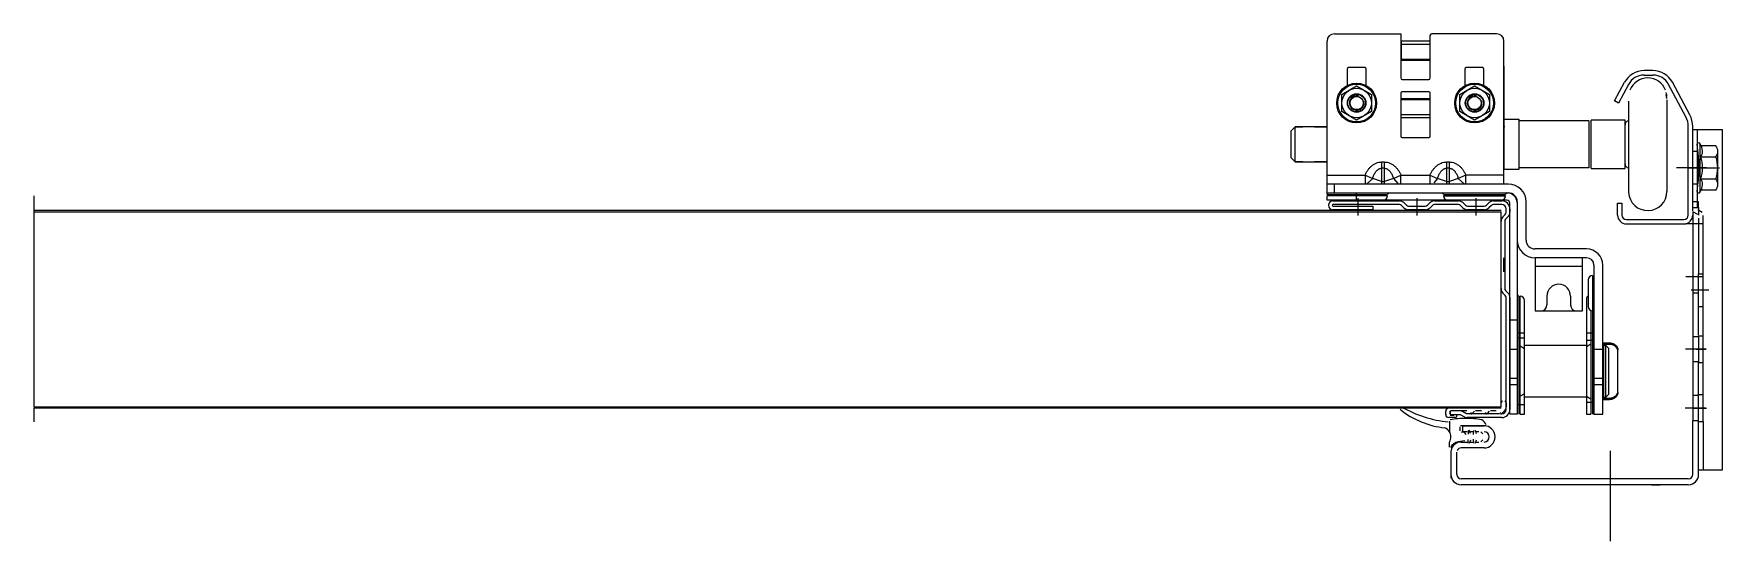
# Model space of a CAD drawing. Header units: metres. Extents: x 3743 to 4316, y -19019 to -18847.
import ezdxf

# ---------------------------------------------------------------- set-up
doc = ezdxf.new("R2010")
doc.units = ezdxf.units.M
doc.layers.add('A-DETL-GENF', color=92, linetype='Continuous', lineweight=18)

# ---------------------------------------------------------------- blocks, each defined once
blk = doc.blocks.new('00 OVH_dockdeur_H_detail - OVH_dockdeur_H_detail-3344927-00_0 Basismaterialen')
at = {"layer": 'A-DETL-GENF'}
for p, q in [((4181.9, -18898), (4181.9, -18849.5)), ((4184.4, -18847), (4206.9, -18847)), ((4206.9, -18847), (4206.9, -18862)), ((4216.9, -18849.5), (4207, -18849.5)), ((4207, -18849.5), (4207, -18856)), ((4207, -18850.49), (4216.9, -18850.49)), ((4216.9, -18862), (4216.9, -18847.5)), ((4239.4, -18847), (4217.4, -18847)), ((4241.9, -18895), (4241.9, -18849.5)), ((4207, -18855.6), (4216.9, -18855.6)), ((4207, -18856), (4216.9, -18856)), ((4188.7, -18859), (4188.7, -18864.58)), ((4194.7, -18858.5), (4189.2, -18858.5)), ((4195.2, -18864.58), (4195.2, -18859)), ((4207.4, -18862.5), (4216.4, -18862.5)), ((4228.6, -18859), (4228.6, -18864.64)), ((4234.6, -18858.5), (4229.1, -18858.5)), ((4235.1, -18864.53), (4235.1, -18859)), ((4241.95, -18884.37), (4241.95, -18858)), ((4292.4, -18859.5), (4289.4, -18859.5)), ((4289.4, -18861), (4292.4, -18861)), ((4186.95, -18867.61), (4191.95, -18864.72)), ((4186.95, -18873.38), (4186.95, -18867.61)), ((4191.95, -18864.72), (4196.95, -18867.61)), ((4196.95, -18867.61), (4196.95, -18873.38)), ((4206.9, -18867.2), (4206.9, -18881.7)), ((4216.4, -18866.7), (4207.4, -18866.7)), ((4216.9, -18881.7), (4216.9, -18867.2)), ((4226.95, -18867.61), (4231.95, -18864.72)), ((4226.95, -18873.38), (4226.95, -18867.61)), ((4231.95, -18864.72), (4236.95, -18867.61)), ((4236.95, -18867.61), (4236.95, -18873.38)), ((4279.42, -18869.8), (4282.77, -18863.48)), ((4284.1, -18864.18), (4280.74, -18870.5)), ((4297.07, -18868.96), (4296.87, -18867.73)), ((4303.57, -18875.21), (4297.69, -18864.18)), ((4304.9, -18874.5), (4299.01, -18863.47)), ((4191.95, -18876.27), (4186.95, -18873.38)), ((4196.95, -18873.38), (4191.95, -18876.27)), ((4207, -18875.5), (4207, -18869)), ((4207, -18869), (4216.9, -18869)), ((4216.9, -18869.4), (4207, -18869.4)), ((4231.95, -18876.27), (4226.95, -18873.38)), ((4236.95, -18873.38), (4231.95, -18876.27)), ((4280.74, -18870.5), (4279.42, -18869.8)), ((4284.15, -18869.91), (4284.15, -18900.81)), ((4297.15, -18869.46), (4297.15, -18900.5)), ((4171.15, -18878.55), (4169.65, -18880.05)), ((4171.15, -18890.45), (4171.15, -18878.55)), ((4171.15, -18878.55), (4173.65, -18878.55)), ((4173.65, -18878.55), (4171.15, -18878.55)), ((4177.65, -18878.55), (4173.65, -18878.55)), ((4177.65, -18878.55), (4181.9, -18878.55)), ((4181.9, -18878.55), (4177.65, -18878.55)), ((4216.9, -18874.5), (4207, -18874.5)), ((4216.9, -18875.5), (4207, -18875.5)), ((4241.95, -18878.37), (4241.9, -18879.18)), ((4241.95, -18876), (4246.95, -18876)), ((4241.95, -18893), (4241.95, -18878.37)), ((4246.95, -18876), (4246.95, -18893)), ((4270.68, -18876.5), (4246.95, -18876.5)), ((4270.68, -18876.5), (4270.68, -18892.5)), ((4282.95, -18876.3), (4271.42, -18876.3)), ((4271.42, -18892.7), (4271.42, -18876.3)), ((4282.95, -18892.7), (4282.95, -18876.3)), ((4304.4, -18908.5), (4304.4, -18878.5)), ((4305.9, -18879.5), (4305.9, -18878.5)), ((4305.9, -18887), (4305.9, -18879.5)), ((4305.9, -18879.5), (4307.4, -18879.5)), ((4307.4, -18879.5), (4307.4, -18884.5)), ((4307.4, -18879.5), (4315.9, -18879.5)), ((4315.9, -18879.5), (4315.9, -18995)), ((4169.65, -18880.05), (4169.65, -18888.95)), ((4207.4, -18882.2), (4216.4, -18882.2)), ((4307.4, -18884.5), (4307.4, -18887)), ((4308.4, -18900.64), (4308.4, -18884.5)), ((4313.73, -18884.99), (4308.77, -18884.99)), ((4169.65, -18888.95), (4171.15, -18890.45)), ((4171.15, -18890.45), (4173.65, -18890.45)), ((4173.65, -18890.45), (4171.15, -18890.45)), ((4173.65, -18890.45), (4177.65, -18890.45)), ((4177.65, -18890.45), (4181.9, -18890.45)), ((4181.9, -18890.45), (4177.65, -18890.45)), ((4201.4, -18890.51), (4200.4, -18890.51)), ((4200.4, -18890.51), (4200.4, -18898)), ((4201.4, -18898), (4201.4, -18890.51)), ((4223.4, -18890.51), (4222.4, -18890.51)), ((4222.4, -18890.51), (4222.4, -18898)), ((4223.4, -18898), (4223.4, -18890.51)), ((4307.4, -18887), (4305.9, -18887)), ((4305.9, -18898), (4305.9, -18887)), ((4307.4, -18887), (4307.4, -18898)), ((4308.56, -18888.75), (4313.73, -18888.75)), ((4314.4, -18898.13), (4314.4, -18886.87)), ((4181.9, -18895), (4194.81, -18895)), ((4194.81, -18895), (4194.81, -18898)), ((4194.81, -18895), (4197.39, -18896.08)), ((4197.39, -18896.08), (4195.3, -18898)), ((4200.4, -18897.12), (4197.39, -18896.08)), ((4201.4, -18892.63), (4200.4, -18892.63)), ((4204.4, -18896.08), (4201.4, -18897.12)), ((4204.4, -18896.08), (4206.98, -18895)), ((4204.4, -18896.08), (4205.9, -18897.76)), ((4206.98, -18898), (4206.98, -18895)), ((4206.98, -18895), (4216.81, -18895)), ((4216.81, -18895), (4216.81, -18898)), ((4216.81, -18895), (4219.39, -18896.08)), ((4219.39, -18896.08), (4218.14, -18897.63)), ((4222.4, -18897.12), (4219.39, -18896.08)), ((4223.4, -18892.63), (4222.4, -18892.63)), ((4226.4, -18896.08), (4223.4, -18897.12)), ((4228.98, -18895), (4226.4, -18896.08)), ((4226.4, -18896.08), (4228.5, -18898)), ((4228.98, -18898), (4228.98, -18895)), ((4241.9, -18895), (4228.98, -18895)), ((4241.9, -18898), (4241.9, -18895)), ((4246.95, -18893), (4241.95, -18893)), ((4270.68, -18892.5), (4246.95, -18892.5)), ((4271.42, -18892.7), (4282.95, -18892.7)), ((4310.54, -18892.5), (4300.37, -18892.5)), ((4304.4, -18892.5), (4306.83, -18892.5)), ((4306.83, -18892.5), (4309.29, -18892.5)), ((4308.56, -18896.25), (4313.73, -18896.25)), ((4309.29, -18892.5), (4314.95, -18892.5)), ((3743.43, -18902), (3743.43, -18907.4)), ((4181.9, -18901.5), (4181.9, -18898)), ((4243.4, -18898), (4181.9, -18898)), ((4181.9, -18901), (4243.4, -18901)), ((4181.9, -18901.5), (4202.4, -18901.5)), ((4181.9, -18903.5), (4181.9, -18902)), ((4202.4, -18902), (4181.9, -18902)), ((4184.4, -18901), (4184.4, -18898)), ((4191.9, -18903.5), (4191.9, -18901)), ((4200.4, -18897.12), (4201.4, -18897.12)), ((4221.4, -18901.5), (4242.4, -18901.5)), ((4221.4, -18902), (4242.4, -18902)), ((4222.4, -18897.12), (4223.4, -18897.12)), ((4305.9, -18904), (4305.9, -18898)), ((4307.4, -18898), (4305.9, -18898)), ((4307.4, -18898), (4307.4, -18900.5)), ((4307.4, -18900.5), (4307.4, -18906.19)), ((4313.73, -18900.01), (4308.77, -18900.01)), ((4240.9, -18907), (3743.43, -18907)), ((3743.43, -18907.4), (3743.43, -18973.6)), ((3743.43, -18907.4), (4240.9, -18907.4)), ((4242.9, -18903.5), (4181.9, -18903.5)), ((4183.9, -18903.7), (4206.46, -18903.7)), ((4206.46, -18904.95), (4183.9, -18904.95)), ((4183.9, -18905.45), (4197.4, -18905.45)), ((4197.4, -18906.7), (4183.9, -18906.7)), ((4192.4, -18902.74), (4192.4, -18908.66)), ((4197.4, -18905.45), (4197.4, -18906.7)), ((4207.97, -18906.04), (4207.17, -18905.24)), ((4208.06, -18904.36), (4208.85, -18905.15)), ((4209.56, -18905.45), (4215.23, -18905.45)), ((4215.23, -18906.7), (4209.56, -18906.7)), ((4212.4, -18902.74), (4212.4, -18908.66)), ((4215.94, -18905.15), (4216.74, -18904.36)), ((4217.62, -18905.24), (4216.82, -18906.04)), ((4218.33, -18903.7), (4226.46, -18903.7)), ((4226.46, -18904.95), (4218.33, -18904.95)), ((4227.97, -18906.04), (4227.17, -18905.24)), ((4228.06, -18904.36), (4228.85, -18905.15)), ((4229.56, -18905.45), (4235.23, -18905.45)), ((4235.23, -18906.7), (4229.56, -18906.7)), ((4232.4, -18902.74), (4232.4, -18908.66)), ((4235.94, -18905.15), (4236.74, -18904.36)), ((4237.62, -18905.24), (4236.82, -18906.04)), ((4238.33, -18903.7), (4241.15, -18903.7)), ((4241.15, -18904.95), (4238.33, -18904.95)), ((4240.9, -18973.6), (4240.9, -18907.4)), ((4241.56, -18909.07), (4242.35, -18908.27)), ((4242.65, -18907.57), (4242.65, -18906.45)), ((4243.9, -18976), (4243.9, -18904.5)), ((4243.9, -18906.45), (4243.9, -18907.57)), ((4246.4, -18904), (4246.4, -18911.64)), ((4249.4, -18911.64), (4249.4, -18904)), ((4280.4, -18908.5), (4280.4, -18904.5)), ((4280.4, -18904.5), (4281.9, -18904.5)), ((4281.9, -18904.5), (4281.9, -18908.5)), ((4305.9, -18906), (4305.9, -18904)), ((4307.9, -18904), (4305.9, -18904)), ((4305.9, -18907.06), (4305.9, -18906)), ((4305.9, -18906), (4307.9, -18906)), ((4305.9, -18907.35), (4305.9, -18908.5)), ((4307.65, -18908.36), (4306.15, -18907.49)), ((4307.65, -18906.62), (4309.15, -18907.49)), ((4307.9, -18906), (4307.9, -18904)), ((4307.9, -18906), (4307.9, -18908.5)), ((4240.9, -18933.43), (4240.9, -18910.66)), ((4242.15, -18910.66), (4242.15, -18933.43)), ((4243.24, -18909.16), (4242.44, -18909.95)), ((4246.4, -18911.64), (4246.4, -18917)), ((4249.4, -18917), (4249.4, -18911.64)), ((4283.4, -18910), (4302.9, -18910)), ((4283.4, -18911.5), (4302.9, -18911.5)), ((4309.56, -18911.5), (4303.56, -18911.5)), ((4305.9, -18908.5), (4305.9, -18935)), ((4307.9, -18909.51), (4307.9, -18928.5)), ((4309.4, -18928.5), (4309.4, -18908.64)), ((4246.4, -18917), (4246.4, -18976)), ((4241.9, -18927.73), (4241.9, -18923)), ((4269.9, -18920), (4252.4, -18920)), ((4269.9, -18923), (4252.4, -18923)), ((4252.47, -18923), (4252.47, -18941)), ((4268.47, -18941), (4268.47, -18923)), ((4272.4, -18925.5), (4272.4, -18976)), ((4275.4, -18976), (4275.4, -18925.5)), ((4268.47, -18926), (4252.47, -18926)), ((4270.4, -18930.5), (4270.4, -18939.5)), ((4271.9, -18929), (4271.9, -18976)), ((4309.5, -18929.5), (4303.5, -18929.5)), ((4307.9, -18935), (4307.9, -18928.5)), ((4307.9, -18928.5), (4309.4, -18928.5)), ((4309.4, -18939.5), (4309.4, -18928.5)), ((4242.35, -18935.82), (4241.56, -18935.02)), ((4242.44, -18934.14), (4243.24, -18934.94)), ((4242.65, -18974.45), (4242.65, -18936.53)), ((4243.9, -18936.53), (4243.9, -18974.45)), ((4246.9, -18936), (4246.9, -18976)), ((4247.4, -18976), (4247.4, -18936)), ((4256.47, -18936), (4256.47, -18939)), ((4264.47, -18936), (4264.47, -18939)), ((4269.9, -18937), (4269.9, -18976)), ((4311.35, -18934), (4305.35, -18934)), ((4307.9, -18935), (4305.9, -18935)), ((4305.9, -18935), (4305.9, -18949.75)), ((4307.9, -18939.5), (4307.9, -18935)), ((4248.9, -18976), (4248.9, -18937.5)), ((4252.47, -18941), (4254.47, -18941)), ((4254.47, -18941), (4266.47, -18941)), ((4266.47, -18941), (4268.47, -18941)), ((4271.4, -18940.91), (4271.4, -18976)), ((4307.9, -18949.29), (4307.9, -18939.5)), ((4307.9, -18939.5), (4309.4, -18939.5)), ((4309.4, -18948.42), (4309.4, -18939.5)), ((4243.9, -18944), (4246.4, -18944)), ((4246.4, -18948.5), (4248.9, -18948.5)), ((4269.9, -18948.5), (4272.4, -18948.5)), ((4309.4, -18949.5), (4309.4, -18948.42)), ((4243.9, -18954), (4246.4, -18954)), ((4246.4, -18950.2), (4248.9, -18950.2)), ((4248.9, -18953.87), (4247.4, -18953.02)), ((4269.9, -18952.75), (4248.9, -18952.75)), ((4269.9, -18951), (4272.4, -18951)), ((4269.9, -18953.1), (4271.4, -18952.2)), ((4272.4, -18954), (4275.4, -18954)), ((4275.4, -18951.86), (4277.52, -18951.86)), ((4277.52, -18952.37), (4275.4, -18952.37)), ((4276.4, -18952.75), (4275.6, -18952.75)), ((4275.6, -18952.75), (4275.6, -18970.25)), ((4277.4, -18953.75), (4276.4, -18952.75)), ((4276.4, -18970.25), (4276.4, -18952.75)), ((4277.4, -18969.25), (4277.4, -18953.75)), ((4307.08, -18954), (4303.46, -18954)), ((4305.9, -18949.75), (4305.9, -18958.25)), ((4305.9, -18949.75), (4307.9, -18949.75)), ((4307.08, -18954), (4310.46, -18954)), ((4310.46, -18954), (4307.08, -18954)), ((4307.9, -18949.5), (4309.4, -18949.5)), ((4307.9, -18949.75), (4307.9, -18958.25)), ((4309.4, -18958.5), (4309.4, -18949.5)), ((4275.54, -18955.5), (4275.4, -18954.36)), ((4280.52, -18968.65), (4280.52, -18954.35)), ((4305.9, -18958.25), (4305.9, -18969.75)), ((4307.9, -18958.25), (4305.9, -18958.25)), ((4307.9, -18969.5), (4307.9, -18958.5)), ((4307.9, -18958.5), (4309.4, -18958.5)), ((4309.4, -18969.5), (4309.4, -18958.5)), ((4246.4, -18964), (4243.9, -18964)), ((4275.4, -18964), (4272.4, -18964)), ((4243.9, -18966), (4246.4, -18966)), ((4248.9, -18969.13), (4247.4, -18969.97)), ((4269.9, -18970.25), (4248.9, -18970.25)), ((4269.9, -18969.9), (4271.4, -18970.8)), ((4272.4, -18966), (4275.4, -18966)), ((4275.4, -18968.63), (4275.6, -18967.5)), ((4275.4, -18970.63), (4277.52, -18970.63)), ((4277.52, -18971.14), (4275.4, -18971.14)), ((4275.6, -18970.25), (4276.4, -18970.25)), ((4276.4, -18970.25), (4277.4, -18969.25)), ((4305.9, -18969.75), (4305.9, -18978.25)), ((4307.9, -18969.75), (4305.9, -18969.75)), ((4309.4, -18969.5), (4307.9, -18969.5)), ((4307.9, -18978.25), (4307.9, -18969.75)), ((4309.4, -18978.5), (4309.4, -18969.5)), ((3743.43, -18973.6), (4240.9, -18973.6)), ((3743.43, -18974), (3743.43, -18978.7)), ((4240.9, -18974), (3743.43, -18974)), ((4222.15, -18976.2), (4222.15, -18975)), ((4222.89, -18974.03), (4224.02, -18973.73)), ((4223.65, -18975.1), (4223.65, -18976.2)), ((4223.65, -18976.2), (4227.07, -18976.15)), ((4223.65, -18976.4), (4224.87, -18976.4)), ((4227.08, -18974.95), (4223.8, -18974.95)), ((4229.27, -18974.95), (4224.12, -18974.95)), ((4224.28, -18973.7), (4240.42, -18973.7)), ((4227.07, -18976.15), (4228.53, -18977)), ((4229.16, -18975.91), (4227.83, -18975.15)), ((4240.4, -18975.95), (4229.16, -18975.91)), ((4231.92, -18975.09), (4231.16, -18975.86)), ((4234.27, -18974.95), (4232.28, -18974.95)), ((4236.92, -18975.09), (4236.16, -18975.86)), ((4239.27, -18974.95), (4237.28, -18974.95)), ((4240.9, -18973.22), (4240.9, -18972.2)), ((4242.06, -18974.96), (4241.16, -18975.86)), ((4242.65, -18972.2), (4242.65, -18973.54)), ((4246.4, -18976), (4243.9, -18976)), ((4246.4, -18972.8), (4248.9, -18972.8)), ((4247.4, -18976), (4248.9, -18976)), ((4269.9, -18972), (4272.4, -18972)), ((4269.9, -18976), (4271.4, -18976)), ((4272.4, -18976), (4275.4, -18976)), ((4306.07, -18974), (4303.34, -18974)), ((4310.34, -18974), (4306.07, -18974)), ((4306.07, -18974), (4310.52, -18974)), ((4225.4, -18977.2), (4223.15, -18977.2)), ((4223.41, -18978.39), (4223.41, -18982)), ((4226.91, -18980.3), (4226.91, -18981.66)), ((4234.66, -18980), (4227.21, -18980)), ((4228.51, -18982.33), (4227.33, -18982.15)), ((4227.9, -18982), (4227.9, -18980)), ((4227.9, -18980), (4231.9, -18980)), ((4229.4, -18982), (4227.9, -18982)), ((4229.09, -18982.95), (4228.51, -18982.33)), ((4241.15, -18977.2), (4229.28, -18977.2)), ((4229.71, -18981.6), (4229.71, -18982.8)), ((4230.51, -18982.58), (4230.09, -18981.45)), ((4231.4, -18982), (4230.29, -18982)), ((4231.56, -18982.95), (4231.71, -18981.6)), ((4231.9, -18980), (4235.15, -18980)), ((4232.09, -18981.45), (4232.51, -18982.58)), ((4233.4, -18982), (4232.29, -18982)), ((4234.76, -18982.72), (4234.04, -18982.05)), ((4235.71, -18980), (4234.66, -18980)), ((4305.9, -18996.5), (4305.9, -18978.25)), ((4305.9, -18978.25), (4307.9, -18978.25)), ((4307.9, -18995), (4307.9, -18978.5)), ((4307.9, -18978.5), (4309.4, -18978.5)), ((4309.4, -18978.5), (4309.4, -18995)), ((4223.41, -18987.24), (4223.41, -18985.5)), ((4223.9, -18988.5), (4223.9, -18990)), ((4228.65, -18985.09), (4226.39, -18985.49)), ((4227.4, -18985.5), (4229.4, -18985.5)), ((4235.15, -18987.5), (4227.4, -18987.5)), ((4229.71, -18985.9), (4229.71, -18984.7)), ((4230.51, -18984.92), (4230.09, -18986.05)), ((4230.29, -18985.5), (4231.4, -18985.5)), ((4231.71, -18985.9), (4231.56, -18984.55)), ((4232.51, -18984.92), (4232.09, -18986.05)), ((4232.29, -18985.5), (4233.4, -18985.5)), ((4234.04, -18985.45), (4234.76, -18984.78)), ((4277.9, -18988.5), (4277.9, -19019.17)), ((4223.9, -18989), (4223.9, -18991.6)), ((4223.9, -18991.6), (4223.9, -18996.5)), ((4225.9, -18991.6), (4225.9, -18989)), ((4225.9, -18996.5), (4225.9, -18991.6)), ((4223.9, -18996.25), (4223.9, -18997.75)), ((4304.4, -18998), (4227.4, -18998)), ((4273.9, -19000), (4227.4, -19000)), ((4304.4, -19000), (4273.9, -19000)), ((4291.9, -19000), (4294.9, -19000)), ((4309.4, -18995), (4307.9, -18995)), ((4307.9, -18996.5), (4307.9, -18995)), ((4315.9, -18995), (4309.4, -18995))]:
    blk.add_line(p, q, dxfattribs=at)
for centre, radius in [((4191.95, -18870.5), 6.75), ((4191.95, -18870.5), 6.4), ((4191.95, -18870.5), 5), ((4191.95, -18870.5), 3.16), ((4191.95, -18870.5), 3), ((4191.95, -18870.5), 2.25), ((4231.95, -18870.5), 6.75), ((4231.95, -18870.5), 6.4), ((4231.95, -18870.5), 5), ((4231.95, -18870.5), 3.16), ((4231.95, -18870.5), 3), ((4231.95, -18870.5), 2.25)]:
    blk.add_circle(centre, radius, dxfattribs=at)
for centre, radius, start, end in [((4184.4, -18849.5), 2.5, 90, 180), ((4217.4, -18847.5), 0.5, 90, 180), ((4239.4, -18849.5), 2.5, 0, 90), ((4189.2, -18859), 0.5, 90, 180), ((4194.7, -18859), 0.5, 0, 90), ((4207.4, -18862), 0.5, 180, 270), ((4216.4, -18862), 0.5, 270, 0), ((4229.1, -18859), 0.5, 90, 180), ((4234.6, -18859), 0.5, 0, 90), ((4289.4, -18867), 7.5, 90, 152), ((4289.4, -18867), 6, 90, 152), ((4290.65, -18868.5), 6.5, 21.488, 158.8738), ((4292.4, -18867), 7.5, 28.0725, 90), ((4292.4, -18867), 6, 28.0725, 90), ((4191.95, -18870.5), 2.5, 75, 15), ((4207.4, -18867.2), 0.5, 90, 180), ((4216.4, -18867.2), 0.5, 0, 90), ((4231.95, -18870.5), 2.5, 75, 15), ((4290.72, -18868.61), 6.43, 5.9015, 15.3058), ((4286.95, -18869.89), 10.18, 6.1205, 11.8016), ((4290.73, -18868.65), 6.42, 3.0916, 12.0381), ((4284.3, -18877.85), 1.35, 96.0508, 180), ((4297.4, -18878.5), 7, 0, 28.0725), ((4297.4, -18878.5), 8.5, 0, 28.0725), ((4207.4, -18881.7), 0.5, 180, 270), ((4216.4, -18881.7), 0.5, 270, 0), ((4307.9, -18884.5), 0.5, 0, 180), ((4255.92, -18892.5), 52.1, 351.1668, 8.8332), ((4304.59, -18887.01), 4.63, 1.8029, 35.658), ((4311.41, -18886.87), 2.99, 321.0528, 38.9472), ((4284.3, -18891.15), 1.35, 180, 263.9492), ((4306.24, -18886.87), 2.99, 321.0528, 0.1997), ((4298.28, -18892.5), 10.94, 339.9474, 20.0526), ((4303.45, -18892.5), 10.94, 339.9474, 20.0526), ((4306.24, -18898.13), 2.99, 359.8003, 38.9472), ((4311.41, -18898.13), 2.99, 321.0528, 38.9472), ((4200.9, -18902), 1.5, 270, 0), ((4202.9, -18901.5), 0.5, 90, 180), ((4220.9, -18901.5), 0.5, 0, 90), ((4222.9, -18902), 1.5, 180, 270), ((4240.9, -18902), 1.5, 270, 0), ((4242.9, -18901.5), 0.5, 90, 180), ((4242.9, -18904.5), 3.5, 5.0627, 84.9373), ((4243.4, -18904), 6, 0, 90), ((4243.4, -18904), 3, 0, 90), ((4290.65, -18900.5), 6.5, 182.7885, 0), ((4307.9, -18900.5), 0.5, 180, 337.155), ((4304.59, -18897.99), 4.63, 324.342, 358.1971), ((4183.9, -18905.2), 1.5, 90, 270), ((4183.9, -18905.2), 0.25, 90, 270), ((4206.46, -18905.95), 2.25, 45, 90), ((4206.46, -18905.95), 1, 45, 90), ((4209.56, -18904.45), 2.25, 225, 270), ((4209.56, -18904.45), 1, 225, 270), ((4215.23, -18904.45), 1, 270, 315), ((4215.23, -18904.45), 2.25, 270, 315), ((4218.33, -18905.95), 2.25, 90, 135), ((4218.33, -18905.95), 1, 90, 135), ((4226.46, -18905.95), 2.25, 45, 90), ((4226.46, -18905.95), 1, 45, 90), ((4229.56, -18904.45), 2.25, 225, 270), ((4229.56, -18904.45), 1, 225, 270), ((4235.23, -18904.45), 1, 270, 315), ((4235.23, -18904.45), 2.25, 270, 315), ((4238.33, -18905.95), 2.25, 90, 135), ((4238.33, -18905.95), 1, 90, 135), ((4241.15, -18906.45), 2.75, 0, 90), ((4241.15, -18906.45), 1.5, 0, 90), ((4241.65, -18907.57), 1, 315, 0), ((4242.9, -18904.5), 1, 0, 90), ((4241.65, -18907.57), 2.25, 315, 0), ((4243.15, -18910.66), 2.25, 135, 180), ((4243.15, -18910.66), 1, 135, 180), ((4283.4, -18908.5), 3, 180, 270), ((4283.4, -18908.5), 1.5, 180, 270), ((4302.9, -18908.5), 3, 270, 0), ((4302.9, -18908.5), 1.5, 270, 0), ((4252.4, -18917), 6, 180, 270), ((4252.4, -18917), 3, 180, 270), ((4269.9, -18925.5), 5.5, 0, 90), ((4269.9, -18925.5), 2.5, 0, 90), ((4271.9, -18930.5), 1.5, 90, 180), ((4243.15, -18933.43), 2.25, 180, 225), ((4243.15, -18933.43), 1, 180, 225), ((4241.65, -18936.53), 1, 0, 45), ((4241.65, -18936.53), 2.25, 0, 45), ((4246.9, -18935.5), 0.5, 180, 270), ((4247.4, -18937.5), 1.5, 0, 90), ((4260.47, -18936), 4, 0, 180), ((4271.4, -18937), 1.5, 131.8103, 180), ((4254.47, -18939), 2, 270, 0), ((4266.47, -18939), 2, 180, 270), ((4271.9, -18939.5), 1.5, 180, 270), ((4271.9, -18941.5), 0.5, 0, 90), ((4207.02, -18974.02), 0.5, 122.9118, 199.6889), ((4224.7, -18952.44), 28.39, 230.6927, 264.2635), ((4226.61, -18940.6), 38.23, 239.6542, 264.5627), ((4223.15, -18975), 1, 105, 180), ((4223.15, -18976.2), 1, 180, 270), ((4222.77, -18975.57), 0.877, 324.5107, 35.4893), ((4225.4, -18976.7), 0.5, 270, 131.4096), ((4227.08, -18976.45), 1.5, 60, 90), ((4229.28, -18975.7), 1.5, 240, 270), ((4230.95, -18975.65), 0.3, 150, 315), ((4235.95, -18975.65), 0.3, 150, 315), ((4240.95, -18975.65), 0.3, 150, 315), ((4241.4, -18972.2), 0.5, 90, 180), ((4241.15, -18974.45), 1.5, 270, 0), ((4241.15, -18974.45), 2.75, 270, 0), ((4240.65, -18973.54), 2, 315, 0), ((4242.15, -18972.2), 0.5, 0, 90), ((4220.59, -18983.75), 3.31, 31.8908, 67.5582), ((4220.59, -18983.75), 3.31, 0, 31.8908), ((4228.9, -19007.86), 30.37, 89.9953, 99.9538), ((4228.9, -19007.86), 30.37, 79.5638, 89.9953), ((4232.64, -18981.02), 3.5, 21.7729, 59.7709), ((4235.15, -18983.75), 3.75, 0, 90), ((4235.15, -18983.75), 1.75, 0, 90), ((4220.59, -18983.75), 3.31, 328.1092, 0), ((4226.91, -18988.95), 3.5, 98.4279, 152.5678), ((4227.4, -18989), 3.5, 90, 170.1291), ((4227.4, -18989), 1.5, 90, 156.4218), ((4235.15, -18983.75), 3.75, 270, 0), ((4235.15, -18983.75), 1.75, 270, 0), ((4227.4, -18996.5), 3.5, 180, 270), ((4227.4, -18996.5), 1.5, 180, 270), ((4304.4, -18996.5), 1.5, 270, 0), ((4304.4, -18996.5), 3.5, 270, 0)]:
    blk.add_arc(centre, radius, start, end, dxfattribs=at)
for points, knots in [([(4194.81, -18895), (4194.94, -18894.71), (4195.2, -18894.13), (4195.7, -18893.32), (4196.27, -18892.57), (4196.94, -18891.89), (4197.7, -18891.31), (4198.54, -18890.87), (4199.45, -18890.57), (4200.08, -18890.53), (4200.4, -18890.51)], [0, 0, 0, 0, 0.947356, 1.895613, 2.843532, 3.791159, 4.738623, 5.686569, 6.635944, 7.581164, 7.581164, 7.581164, 7.581164]), ([(4201.4, -18890.51), (4201.71, -18890.53), (4202.34, -18890.57), (4203.25, -18890.87), (4204.1, -18891.31), (4204.85, -18891.89), (4205.52, -18892.57), (4206.09, -18893.32), (4206.59, -18894.13), (4206.85, -18894.71), (4206.98, -18895)], [0, 0, 0, 0, 0.945236, 1.894626, 2.842566, 3.790024, 4.737645, 5.685558, 6.63381, 7.581163, 7.581163, 7.581163, 7.581163]), ([(4216.81, -18895), (4216.94, -18894.71), (4217.2, -18894.13), (4217.7, -18893.32), (4218.27, -18892.57), (4218.94, -18891.89), (4219.7, -18891.31), (4220.54, -18890.87), (4221.45, -18890.57), (4222.08, -18890.53), (4222.4, -18890.51)], [0, 0, 0, 0, 0.947356, 1.895613, 2.843532, 3.791159, 4.738623, 5.686569, 6.635944, 7.581164, 7.581164, 7.581164, 7.581164]), ([(4223.4, -18890.51), (4223.71, -18890.53), (4224.34, -18890.57), (4225.25, -18890.87), (4226.1, -18891.31), (4226.85, -18891.89), (4227.52, -18892.57), (4228.09, -18893.32), (4228.59, -18894.13), (4228.85, -18894.71), (4228.98, -18895)], [0, 0, 0, 0, 0.945236, 1.894626, 2.842566, 3.790024, 4.737645, 5.685558, 6.63381, 7.581163, 7.581163, 7.581163, 7.581163]), ([(4197.39, -18896.08), (4197.45, -18895.89), (4197.57, -18895.51), (4197.8, -18894.95), (4198.06, -18894.41), (4198.33, -18893.98), (4198.57, -18893.66), (4198.78, -18893.43), (4199, -18893.22), (4199.24, -18893.03), (4199.5, -18892.86), (4199.78, -18892.74), (4200.08, -18892.65), (4200.29, -18892.64), (4200.4, -18892.63)], [0, 0, 0, 0, 0.600167, 1.20078, 1.804761, 2.407976, 2.712001, 3.01602, 3.32241, 3.6288, 3.938167, 4.247654, 4.560232, 4.871766, 4.871766, 4.871766, 4.871766]), ([(4201.4, -18892.63), (4201.5, -18892.64), (4201.71, -18892.65), (4202.01, -18892.74), (4202.3, -18892.86), (4202.56, -18893.03), (4202.8, -18893.22), (4203.02, -18893.43), (4203.22, -18893.66), (4203.46, -18893.98), (4203.73, -18894.41), (4204, -18894.95), (4204.22, -18895.51), (4204.34, -18895.89), (4204.4, -18896.08)], [0, 0, 0, 0, 0.311548, 0.624141, 0.93363, 1.242999, 1.549383, 1.855766, 2.159783, 2.463807, 3.067017, 3.670994, 4.271604, 4.871768, 4.871768, 4.871768, 4.871768]), ([(4219.39, -18896.08), (4219.45, -18895.89), (4219.57, -18895.51), (4219.8, -18894.95), (4220.06, -18894.41), (4220.33, -18893.98), (4220.57, -18893.66), (4220.78, -18893.43), (4221, -18893.22), (4221.24, -18893.03), (4221.5, -18892.86), (4221.78, -18892.74), (4222.08, -18892.65), (4222.29, -18892.64), (4222.4, -18892.63)], [0, 0, 0, 0, 0.600167, 1.20078, 1.804761, 2.407976, 2.712001, 3.01602, 3.32241, 3.6288, 3.938167, 4.247654, 4.560232, 4.871766, 4.871766, 4.871766, 4.871766]), ([(4223.4, -18892.63), (4223.5, -18892.64), (4223.71, -18892.65), (4224.01, -18892.74), (4224.3, -18892.86), (4224.56, -18893.03), (4224.8, -18893.22), (4225.02, -18893.43), (4225.22, -18893.66), (4225.46, -18893.98), (4225.73, -18894.41), (4226, -18894.95), (4226.22, -18895.51), (4226.34, -18895.89), (4226.4, -18896.08)], [0, 0, 0, 0, 0.311548, 0.624141, 0.93363, 1.242999, 1.549383, 1.855766, 2.159783, 2.463807, 3.067017, 3.670994, 4.271604, 4.871768, 4.871768, 4.871768, 4.871768]), ([(4277.52, -18951.86), (4277.72, -18951.86), (4278.11, -18951.88), (4278.67, -18952.02), (4279.19, -18952.23), (4279.65, -18952.53), (4280.03, -18952.91), (4280.31, -18953.35), (4280.49, -18953.84), (4280.51, -18954.18), (4280.52, -18954.35)], [0, 0, 0, 0, 0.58406, 1.169679, 1.724524, 2.278387, 2.798487, 3.318262, 3.831077, 4.342131, 4.342131, 4.342131, 4.342131]), ([(4280.46, -18954.32), (4280.41, -18954.18), (4280.33, -18953.9), (4280.09, -18953.51), (4279.79, -18953.17), (4279.41, -18952.88), (4278.99, -18952.65), (4278.52, -18952.49), (4278.03, -18952.39), (4277.69, -18952.38), (4277.52, -18952.37)], [0, 0, 0, 0, 0.444035, 0.889669, 1.349149, 1.808684, 2.295593, 2.782971, 3.291453, 3.798957, 3.798957, 3.798957, 3.798957]), ([(4280.52, -18968.65), (4280.51, -18968.82), (4280.49, -18969.16), (4280.31, -18969.65), (4280.03, -18970.09), (4279.65, -18970.47), (4279.19, -18970.76), (4278.67, -18970.98), (4278.11, -18971.11), (4277.72, -18971.13), (4277.52, -18971.14)], [0, 0, 0, 0, 0.511053, 1.023867, 1.543639, 2.063738, 2.617602, 3.172448, 3.75807, 4.342131, 4.342131, 4.342131, 4.342131]), ([(4277.52, -18970.63), (4277.69, -18970.62), (4278.03, -18970.61), (4278.52, -18970.5), (4278.99, -18970.34), (4279.41, -18970.12), (4279.79, -18969.83), (4280.09, -18969.49), (4280.33, -18969.1), (4280.41, -18968.81), (4280.46, -18968.67)], [0, 0, 0, 0, 0.50752, 1.016019, 1.50341, 1.990334, 2.44988, 2.90937, 3.355015, 3.79906, 3.79906, 3.79906, 3.79906])]:
    blk.add_open_spline(points, degree=3, knots=knots, dxfattribs=at)

msp = doc.modelspace()

# ---------------------------------------------------------------- block references
msp.add_blockref('00 OVH_dockdeur_H_detail - OVH_dockdeur_H_detail-3344927-00_0 Basismaterialen', (0, 0))

doc.saveas('drawing.dxf')
